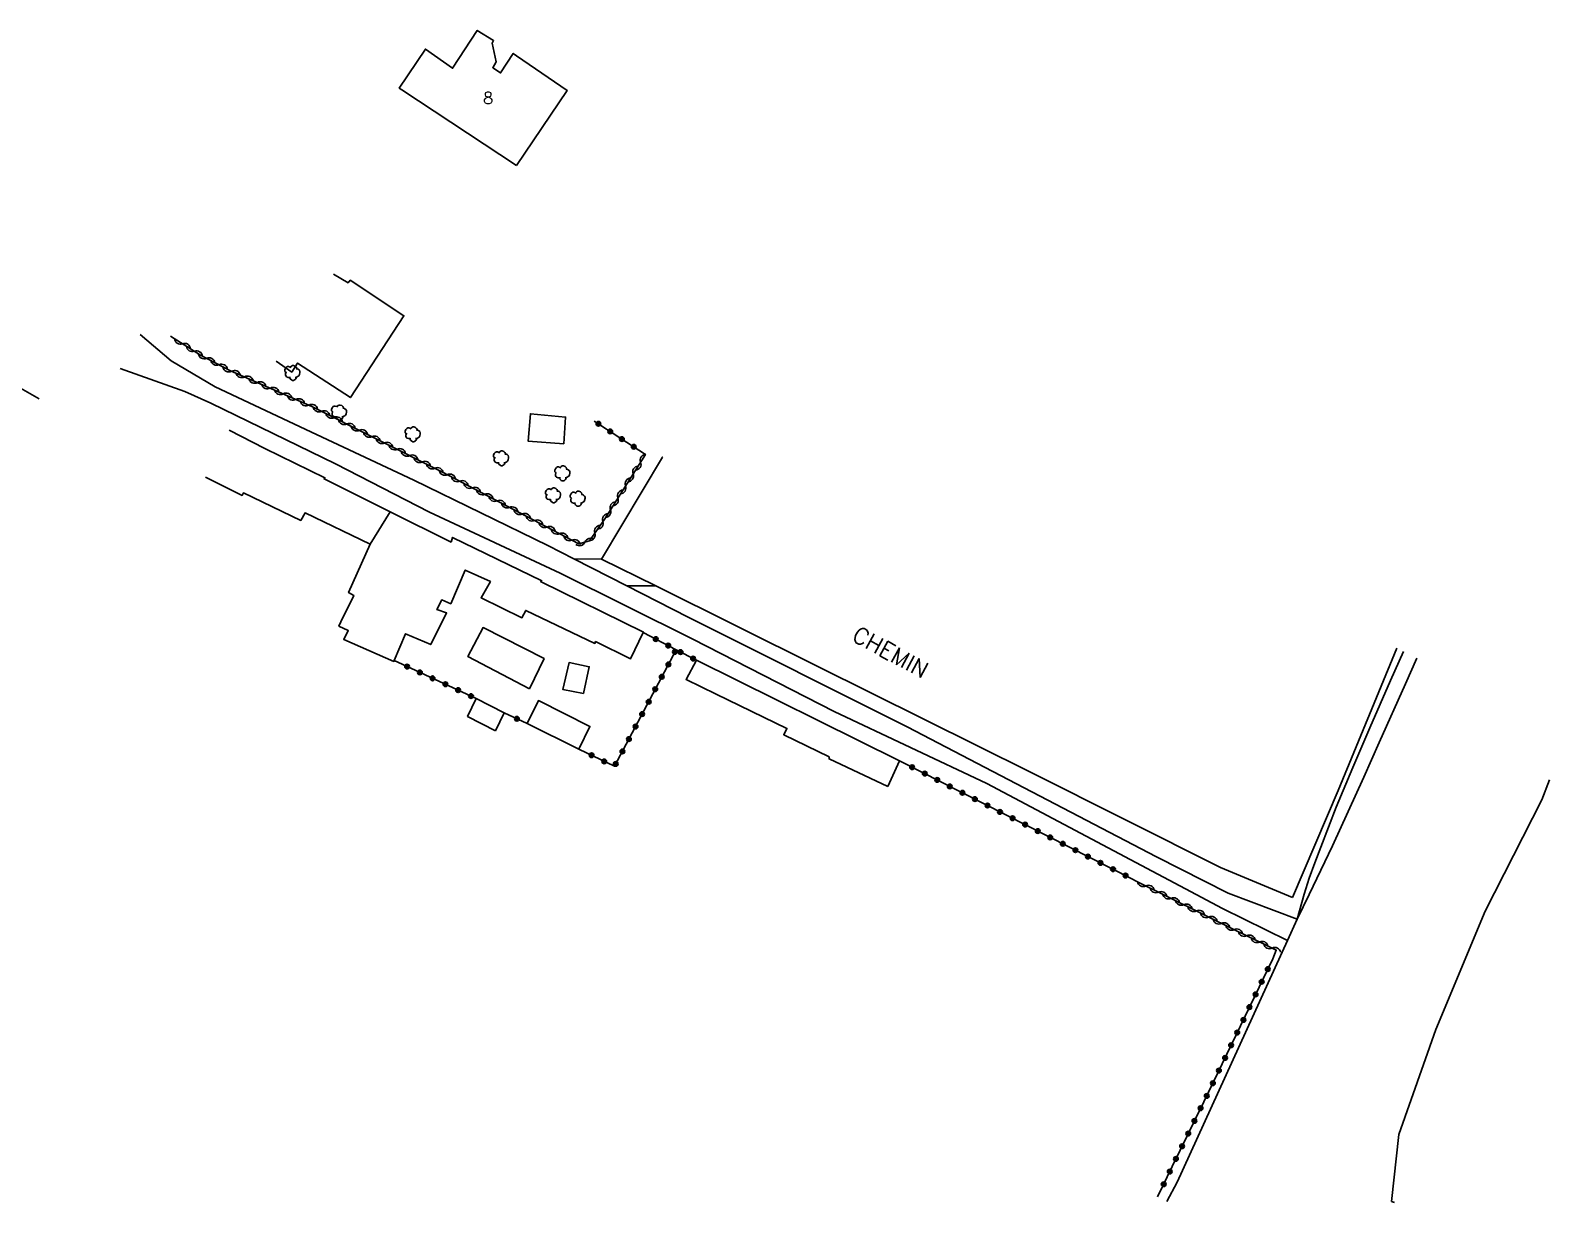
# Model space of a CAD drawing. Header units: millimetres. Extents: x 81000 to 81848, y 145999 to 147000.
# Drawn here: x 81586.9 to 81748.8, y 146272.1 to 146397 of the extents above; entities that cross this region are included whole.
import ezdxf
from ezdxf.enums import TextEntityAlignment as Align

# ---------------------------------------------------------------- set-up
doc = ezdxf.new("R2010")
doc.units = ezdxf.units.MM
doc.layers.get('0').update_dxf_attribs({"linetype": 'CONTINUOUS'})
for name, color, linetype in [('W0017', 7, 'CONTINUOUS'), ('W0071', 7, 'CONTINUOUS'), ('W0101', 7, 'CONTINUOUS'), ('W0104', 1, 'CONTINUOUS'), ('W0211', 2, 'CONTINUOUS'), ('W0214', 2, 'CONTINUOUS'), ('W0300', 7, 'CONTINUOUS'), ('W0310', 3, 'CONTINUOUS'), ('W0323', 7, 'CONTINUOUS'), ('W0330', 7, 'CONTINUOUS'), ('W0989', 7, 'CONTINUOUS'), ('W0991', 7, 'CONTINUOUS')]:
    doc.layers.add(name, color=color, linetype=linetype)
doc.styles.get("Standard").update_dxf_attribs({"font": 'romans.shx', "width": 0.85})

# ---------------------------------------------------------------- blocks, each defined once
blk = doc.blocks.new('T300')
for p, q in [((-0.8, 0.51), (-0.86, 0.34)), ((-0.86, 0.34), (-0.86, 0.17)), ((-0.86, 0.17), (-0.74, 0.06)), ((-0.69, 0.63), (-0.8, 0.51)), ((-0.8, -0.06), (-0.74, 0.06)), ((-0.74, 0.06), (-0.69, 0.11)), ((-0.57, 0.69), (-0.69, 0.63)), ((-0.46, 0.69), (-0.57, 0.69)), ((-0.29, 0.63), (-0.46, 0.69)), ((-0.29, 0.63), (-0.17, 0.74)), ((-0.23, 0.57), (-0.29, 0.63)), ((-0.17, 0.74), (-0.06, 0.8)), ((-0.06, 0.8), (0.06, 0.8)), ((0.06, 0.8), (0.23, 0.74)), ((0.23, 0.74), (0.34, 0.63)), ((0.34, 0.63), (0.4, 0.51)), ((0.46, 0.46), (0.34, 0.46)), ((0.4, 0.51), (0.4, 0.46)), ((0.57, 0.4), (0.46, 0.46)), ((0.57, 0.4), (0.69, 0.29)), ((0.69, 0.29), (0.74, 0.17)), ((0.74, 0.06), (0.69, -0.17)), ((0.74, 0.17), (0.74, 0.06)), ((-0.8, -0.17), (-0.8, -0.06)), ((-0.8, -0.23), (-0.8, -0.17)), ((-0.74, -0.34), (-0.8, -0.23)), ((-0.69, -0.4), (-0.74, -0.34)), ((-0.51, -0.46), (-0.69, -0.4)), ((-0.4, -0.46), (-0.51, -0.46)), ((-0.4, -0.46), (-0.34, -0.46)), ((-0.34, -0.46), (-0.34, -0.4)), ((-0.34, -0.51), (-0.34, -0.46)), ((-0.29, -0.63), (-0.34, -0.51)), ((-0.17, -0.74), (-0.29, -0.63)), ((-0.06, -0.8), (-0.17, -0.74)), ((0.06, -0.8), (-0.06, -0.8)), ((0.17, -0.74), (0.06, -0.8)), ((0.23, -0.69), (0.17, -0.74)), ((0.29, -0.46), (0.23, -0.46)), ((0.29, -0.63), (0.23, -0.69)), ((0.46, -0.4), (0.29, -0.46)), ((0.34, -0.51), (0.29, -0.63)), ((0.34, -0.51), (0.34, -0.46)), ((0.57, -0.34), (0.46, -0.4)), ((0.63, -0.29), (0.57, -0.34)), ((0.69, -0.17), (0.63, -0.29))]:
    blk.add_line(p, q)
blk = doc.blocks.new('t310o')
at = {"color": 0, "linetype": 'Continuous'}
for centre, start, end in [((-0.5, 0.38), 216.8699, 323.1304), ((0.5, -0.37), 36.8699, 143.1303)]:
    blk.add_arc(centre, 0.625, start, end, dxfattribs=at)
blk = doc.blocks.new('t323o')
at = {"color": 0, "linetype": 'Continuous'}
for radius in [0.25, 0.15]:
    blk.add_circle((0, 0), radius, dxfattribs=at)

msp = doc.modelspace()

# ---------------------------------------------------------------- linework, layer by layer
at = {"layer": 'W0017'}
for points in [[(81647.76, 146340.69), (81644.81, 146340.7)], [(81650.44, 146337.84), (81653.53, 146337.82)]]:
    msp.add_lwpolyline(points, dxfattribs=at)
at = {"layer": 'W0071'}
for points in [[(81721.89, 146302.33), (81714.52, 146305.09), (81706.89, 146308.96), (81680.31, 146322.83), (81656.98, 146334.51), (81650.44, 146337.84), (81644.81, 146340.7), (81642.04, 146342.12), (81627.75, 146349.11), (81617.4, 146353.95), (81606.61, 146359.05), (81601.9, 146361.81), (81598.6, 146364.6)], [(81596.47, 146361), (81603.35, 146358.53), (81606.13, 146357.29)], [(81587.83, 146357.75), (81585.61, 146359.04)], [(81606.13, 146357.29), (81619.41, 146350.83), (81629.43, 146345.67), (81643.34, 146339.18), (81657.49, 146332.17), (81672.54, 146324.45), (81688.81, 146316.77), (81709.96, 146305.54), (81713.91, 146303.46), (81720.85, 146300.05)]]:
    msp.add_lwpolyline(points, dxfattribs=at)
at = {"layer": 'W0101'}
msp.add_lwpolyline([(81638.7, 146382.61), (81626.47, 146390.7), (81626.2, 146390.88), (81628.99, 146395.03), (81631.88, 146392.99), (81634.52, 146397.02), (81636.26, 146395.93), (81636.11, 146395.65), (81636.54, 146393.67), (81636.17, 146393.04), (81637, 146392.49), (81638.35, 146394.56), (81638.7, 146394.32), (81644.1, 146390.61)], close=True, dxfattribs=at)
for points in [[(81619.2, 146371.05), (81620.76, 146370.13), (81620.98, 146370.4), (81626.7, 146366.62), (81621.01, 146357.9), (81615.38, 146361.57), (81614.75, 146360.62), (81613.09, 146361.76)], [(81608.09, 146354.43), (81611.88, 146352.48), (81618.29, 146349.36), (81618.2, 146349.23), (81625.22, 146345.71), (81623.1, 146342.28), (81616.17, 146345.61), (81615.71, 146344.81), (81609.61, 146347.74), (81609.46, 146347.47), (81605.56, 146349.42)]]:
    msp.add_lwpolyline(points, dxfattribs=at)
at = {"layer": 'W0104'}
for points in [[(81643.73, 146352.98), (81639.93, 146353.26), (81640.18, 146356.17), (81643.93, 146355.81)], [(81631.73, 146342.48), (81631.73, 146342.48), (81631.73, 146342.48)], [(81640.1, 146326.87), (81633.51, 146330.31), (81635.13, 146333.39), (81641.63, 146330.08)], [(81645.84, 146326.35), (81643.63, 146326.8), (81644.3, 146329.66), (81646.44, 146329.21)], [(81678.25, 146316.45), (81672, 146319.4), (81672, 146319.6), (81667.18, 146321.96), (81667.51, 146322.64), (81659.97, 146326.28), (81656.77, 146327.86), (81657.86, 146329.9), (81679.51, 146319.18)], [(81636.47, 146322.39), (81633.49, 146323.93), (81634.41, 146325.83), (81637.38, 146324.3)], [(81645.34, 146320.42), (81639.82, 146323.18), (81641.03, 146325.61), (81646.52, 146322.86)]]:
    msp.add_lwpolyline(points, close=True, dxfattribs=at)
for points in [[(81625.22, 146345.71), (81631.73, 146342.48)], [(81631.73, 146342.48), (81631.89, 146342.99), (81641.39, 146338.38), (81641.27, 146338.3), (81652.22, 146332.91), (81652.2, 146332.86), (81650.84, 146330.05), (81647.13, 146331.89), (81647.05, 146331.7), (81639.69, 146335.22), (81639.27, 146334.43), (81634.92, 146336.57), (81635.91, 146338.29), (81633.23, 146339.51), (81631.69, 146335.92), (81630.73, 146336.34), (81630.21, 146335.3), (81631.25, 146334.95), (81629.57, 146331.58), (81626.87, 146332.73), (81625.68, 146329.87), (81625.64, 146329.78), (81620.29, 146332.11), (81620.77, 146333.06), (81619.77, 146333.55), (81619.99, 146334), (81621.36, 146336.81), (81620.8, 146337.12), (81623.1, 146342.28)]]:
    msp.add_lwpolyline(points, dxfattribs=at)
at = {"layer": 'W0211'}
msp.add_lwpolyline([(81733.21, 146330.84), (81731.83, 146327.75), (81729.62, 146322.71), (81727.82, 146318.49), (81726.04, 146314.26), (81724.38, 146309.98), (81723.76, 146308.33), (81723.15, 146306.67), (81722.61, 146304.99), (81722.36, 146304.1), (81722.12, 146303.21), (81721.89, 146302.33)], dxfattribs=at)
at = {"layer": 'W0214'}
msp.add_lwpolyline([(81734.62, 146330.13), (81733.4, 146327.4), (81730.6, 146321.13), (81728.96, 146317.46), (81727.32, 146313.79), (81725.64, 146310.14), (81724.4, 146307.53), (81723.15, 146304.93), (81721.89, 146302.33)], dxfattribs=at)
at = {"layer": 'W0310'}
for points in [[(81601.84, 146364.43), (81605.02, 146362.43), (81608.21, 146360.76), (81616.88, 146356.96), (81630.75, 146349.98), (81645.34, 146342.32), (81646.47, 146342.64), (81648.1, 146344.98), (81651.34, 146350.09), (81652.45, 146351.83)], [(81719.27, 146298.09), (81719.65, 146299.02), (81718.5, 146299.58), (81715.4, 146301.09), (81704.66, 146306.41)]]:
    msp.add_lwpolyline(points, dxfattribs=at)
at = {"layer": 'W0323'}
for points in [[(81652.45, 146351.83), (81646.96, 146355.4)], [(81657.86, 146329.9), (81655.7, 146331.03), (81652.2, 146332.86)], [(81655.7, 146331.03), (81649.15, 146318.61), (81645.34, 146320.42)], [(81634.41, 146325.83), (81626.98, 146329.27), (81625.68, 146329.87)], [(81639.82, 146323.18), (81637.38, 146324.3)], [(81704.66, 146306.41), (81704.32, 146306.59), (81679.51, 146319.18)], [(81706.99, 146272.72), (81708.57, 146275.97), (81711.92, 146282.87), (81711.94, 146282.86), (81719.27, 146298.09)]]:
    msp.add_lwpolyline(points, dxfattribs=at)
at = {"layer": 'W0330'}
for points in [[(81654.25, 146351.55), (81654.25, 146351.55), (81647.76, 146340.69), (81653.53, 146337.82), (81670.79, 146329.25), (81693.46, 146317.98), (81713.71, 146307.83), (81721.37, 146304.62)], [(81721.37, 146304.62), (81726.25, 146316.04), (81732.5, 146331.2)], [(81732.24, 146272.11), (81731.93, 146272.24), (81732.72, 146279.38), (81736.65, 146290.55), (81741.92, 146303.18), (81747.94, 146315.04), (81748.77, 146317.17)], [(81708, 146272.22), (81709.07, 146274.31), (81720.85, 146300.05), (81721.89, 146302.33)]]:
    msp.add_lwpolyline(points, dxfattribs=at)

# ---------------------------------------------------------------- block references
at = {"layer": 'W0300'}
for p in [(81614.88, 146360.51), (81619.85, 146356.3), (81627.7, 146353.98), (81637.12, 146351.42), (81643.64, 146349.81), (81642.66, 146347.48), (81645.27, 146347.11)]:
    msp.add_blockref('T300', p, dxfattribs=at)
at = {"layer": 'W0310'}
for p, rotation in [((81603.11, 146363.63), 327.8698848706575), ((81604.38, 146362.83), 327.8698848706575), ((81605.68, 146362.08), 332.3767982675938), ((81607.01, 146361.39), 332.3767982675938), ((81608.34, 146360.7), 336.3387284978879), ((81609.72, 146360.1), 336.3387284978879), ((81611.09, 146359.5), 336.3387284978879), ((81612.47, 146358.9), 336.3387284978879), ((81613.84, 146358.29), 336.3387284978879), ((81615.21, 146357.69), 336.3387284978879), ((81616.59, 146357.09), 336.3387284978879), ((81617.93, 146356.43), 333.2797923897053), ((81619.27, 146355.76), 333.2797923897053), ((81620.61, 146355.08), 333.2797923897053), ((81621.95, 146354.41), 333.2797923897053), ((81623.29, 146353.73), 333.2797923897053), ((81624.63, 146353.06), 333.2797923897053), ((81625.97, 146352.39), 333.2797923897053), ((81627.31, 146351.71), 333.2797923897053), ((81628.65, 146351.04), 333.2797923897053), ((81651.93, 146351.01), 57.62046723579925), ((81629.99, 146350.36), 333.2797923897053), ((81631.33, 146349.68), 332.297142298763), ((81632.66, 146348.98), 332.297142298763), ((81651.12, 146349.75), 57.61092973822887), ((81633.98, 146348.28), 332.297142298763), ((81635.31, 146347.59), 332.297142298763), ((81649.51, 146347.21), 57.61092973822887), ((81650.32, 146348.48), 57.61092973822887), ((81636.64, 146346.89), 332.297142298763), ((81637.97, 146346.19), 332.297142298763), ((81648.71, 146345.95), 57.61092973822887), ((81639.3, 146345.49), 332.297142298763), ((81640.62, 146344.8), 332.297142298763), ((81641.95, 146344.1), 332.297142298763), ((81647.9, 146344.69), 55.22125482512093), ((81643.28, 146343.4), 332.297142298763), ((81644.61, 146342.7), 332.297142298763), ((81647.04, 146343.46), 55.22125482512093), ((81645.99, 146342.5), 15.71011008519926), ((81705.75, 146305.87), 153.6336172596369), ((81707.1, 146305.2), 153.6336172596369), ((81708.44, 146304.54), 153.6336172596369), ((81709.79, 146303.87), 153.6336172596369), ((81711.13, 146303.2), 153.6336172596369), ((81712.47, 146302.54), 153.6336172596369), ((81713.82, 146301.87), 153.6336172596369), ((81715.16, 146301.21), 153.6336172596369), ((81716.51, 146300.55), 154.0836369841389), ((81717.86, 146299.89), 154.0836369841389), ((81719.21, 146299.24), 154.0750984925756)]:
    msp.add_blockref('t310o', p, dxfattribs=dict(at, rotation=rotation))
at = {"layer": 'W0323'}
for p, rotation in [((81647.42, 146355.11), 146.9026933042857), ((81648.68, 146354.29), 146.9026933042857), ((81649.93, 146353.47), 146.9026933042857), ((81651.19, 146352.65), 146.9026933042857), ((81653.53, 146332.17), 152.3857877516405), ((81654.86, 146331.47), 152.3857877516405), ((81655.58, 146330.8), 242.1686878129775), ((81656.18, 146330.78), 152.3828030184803), ((81657.51, 146330.08), 152.3828030184803), ((81627.04, 146329.24), 155.1769994138974), ((81628.4, 146328.61), 155.1769994138974), ((81654.88, 146329.47), 242.1686878129775), ((81629.76, 146327.98), 155.1769994138974), ((81631.12, 146327.35), 155.1769994138974), ((81632.48, 146326.72), 155.1769994138974), ((81653.48, 146326.82), 242.1686878129775), ((81654.18, 146328.15), 242.1686878129775), ((81633.85, 146326.09), 155.1769994138974), ((81652.78, 146325.49), 242.1686878129775), ((81638.74, 146323.68), 155.4306098690103), ((81652.08, 146324.17), 242.1686878129775), ((81651.38, 146322.84), 242.1686878129775), ((81649.98, 146320.19), 242.1686878129775), ((81650.68, 146321.51), 242.1686878129775), ((81646.7, 146319.78), 154.4992384367629), ((81648.05, 146319.13), 154.4992384367629), ((81649.28, 146318.86), 242.1686878129775), ((81680.85, 146318.5), 153.0720306655836), ((81682.19, 146317.83), 153.0720306655836), ((81683.53, 146317.15), 153.0720306655836), ((81684.86, 146316.47), 153.0720306655836), ((81686.2, 146315.79), 153.0720306655836), ((81687.54, 146315.11), 153.0720306655836), ((81688.88, 146314.43), 153.0720306655836), ((81690.21, 146313.75), 153.0720306655836), ((81691.55, 146313.07), 153.0720306655836), ((81692.89, 146312.39), 153.0720306655836), ((81694.23, 146311.71), 153.0720306655836), ((81695.56, 146311.03), 153.0720306655836), ((81696.9, 146310.35), 153.0720306655836), ((81698.24, 146309.67), 153.0720306655836), ((81699.58, 146308.99), 153.0720306655836), ((81700.91, 146308.32), 153.0720306655836), ((81702.25, 146307.64), 153.0720306655836), ((81703.59, 146306.96), 153.0720306655836), ((81718.74, 146297), 64.3081445758358), ((81717.44, 146294.3), 64.3081445758358), ((81718.09, 146295.65), 64.3081445758358), ((81716.79, 146292.95), 64.3081445758358), ((81716.14, 146291.59), 64.3081445758358), ((81715.49, 146290.24), 64.3081445758358), ((81714.84, 146288.89), 64.3081445758358), ((81713.54, 146286.19), 64.3081445758358), ((81714.19, 146287.54), 64.3081445758358), ((81712.89, 146284.84), 64.3081445758358), ((81712.24, 146283.48), 64.3081445758358), ((81711.58, 146282.17), 64.1105989473091), ((81710.92, 146280.82), 64.1105989473091), ((81709.61, 146278.12), 64.1105989473091), ((81710.27, 146279.47), 64.1105989473091), ((81708.96, 146276.77), 64.1105989473091), ((81708.3, 146275.42), 64.11297373361842), ((81707.65, 146274.07), 64.11297373361842)]:
    msp.add_blockref('t323o', p, dxfattribs=dict(at, rotation=rotation))

# ---------------------------------------------------------------- texts
at = {"layer": 'W0989'}
msp.add_text('CHEMIN', height=1.75, rotation=331.4366, dxfattribs=at).set_placement((81678.55, 146330.76), align=Align.MIDDLE_CENTER)
at = {"layer": 'W0991'}
msp.add_text('8', height=1.25, dxfattribs=at).set_placement((81635.68, 146389.82), align=Align.MIDDLE_CENTER)

doc.saveas('drawing.dxf')
